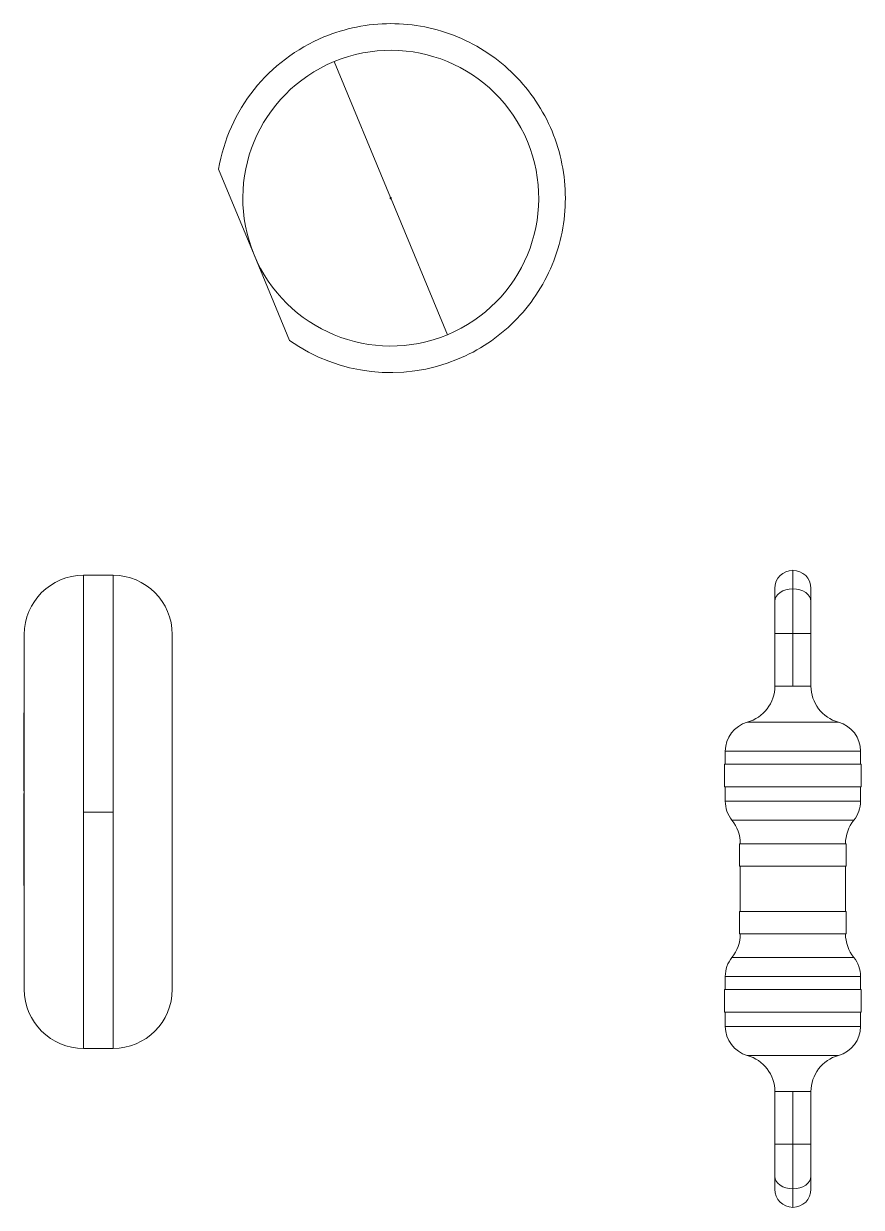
# Model space of a CAD drawing. Header units: millimetres. Extents: x 145 to 1488, y 403 to 626.
# Drawn here: x 236.82 to 250.97, y 499.81 to 519.82 of the extents above; entities that cross this region are included whole.
import ezdxf

# ---------------------------------------------------------------- set-up
doc = ezdxf.new("R2010")
doc.units = ezdxf.units.MM
doc.layers.add('TANGENT EDGES', color=7, linetype='Continuous', lineweight=0)
doc.layers.add('VISIBLE', color=7, linetype='Continuous', lineweight=0)

msp = doc.modelspace()

# ---------------------------------------------------------------- linework, layer by layer
at = {"layer": 'TANGENT EDGES'}
for p, q in [((243.016, 516.876), (242.063, 519.176)), ((243.978, 514.557), (243.024, 516.858)), ((249.815, 510.575), (249.815, 510.262)), ((237.827, 506.487), (237.827, 510.491)), ((238.327, 510.491), (238.327, 506.487)), ((249.815, 509.508), (249.815, 510.262)), ((249.51, 509.508), (249.815, 509.508)), ((249.815, 508.619), (249.815, 509.508)), ((249.815, 509.508), (250.12, 509.508)), ((249.815, 508.619), (249.51, 508.619)), ((249.815, 508.619), (250.12, 508.619)), ((249.045, 508.007), (250.586, 508.007)), ((248.672, 507.517), (250.958, 507.517)), ((248.672, 506.671), (250.958, 506.671)), ((237.827, 506.487), (238.327, 506.487)), ((237.827, 506.487), (237.827, 502.491)), ((238.327, 502.491), (238.327, 506.487)), ((250.845, 506.351), (248.785, 506.351)), ((248.785, 504.029), (250.845, 504.029)), ((248.672, 503.71), (250.958, 503.71)), ((248.672, 502.863), (250.958, 502.863)), ((250.586, 502.373), (249.045, 502.373)), ((249.51, 501.761), (249.815, 501.761)), ((250.12, 501.761), (249.815, 501.761)), ((249.815, 500.872), (249.815, 501.761)), ((249.51, 500.872), (249.815, 500.872)), ((250.12, 500.872), (249.815, 500.872)), ((249.815, 500.118), (249.815, 500.872)), ((249.815, 499.805), (249.815, 500.118))]:
    msp.add_line(p, q, dxfattribs=at)
for start, end in [(112.5227, 292.5227), (292.5227, 112.5227)]:
    msp.add_arc((243.02, 516.867), 0.01, start, end, dxfattribs=at)
for centre, major_axis, start_param, end_param in [((249.815, 510.047), (-0.305, 0), -1.570796, 0), ((249.815, 510.047), (0.305, 0), 0, 1.570796), ((249.815, 500.333), (-0.305, 0), 0, 1.570796), ((249.815, 500.333), (0.305, 0), 4.712389, 6.283185)]:
    msp.add_ellipse(centre, major_axis=major_axis, ratio=0.707107, start_param=start_param, end_param=end_param, dxfattribs=at)
at = {"layer": 'VISIBLE'}
for p, q in [((240.111, 517.356), (240.711, 515.909)), ((240.711, 515.909), (241.311, 514.463)), ((238.327, 510.491), (237.827, 510.491)), ((249.51, 510.27), (249.51, 510.047)), ((250.12, 510.27), (250.12, 510.047)), ((249.51, 510.047), (249.51, 509.508)), ((250.12, 510.047), (250.12, 509.508)), ((249.51, 509.508), (249.51, 508.619)), ((250.12, 509.508), (250.12, 508.619)), ((236.827, 509.491), (236.827, 503.491)), ((239.327, 509.491), (239.327, 503.491)), ((236.827, 508.164), (236.817, 508.164)), ((236.817, 508.164), (236.817, 507.779)), ((236.817, 507.779), (236.817, 507.658)), ((236.827, 507.779), (236.817, 507.779)), ((236.817, 507.658), (236.817, 507.546)), ((236.827, 507.658), (236.817, 507.658)), ((236.827, 507.546), (236.817, 507.546)), ((236.817, 507.546), (236.817, 507.478)), ((248.672, 507.517), (248.672, 507.298)), ((250.958, 507.298), (250.958, 507.517)), ((236.827, 507.478), (236.817, 507.478)), ((236.817, 507.478), (236.817, 507.415)), ((236.817, 507.415), (236.827, 507.415)), ((236.817, 507.415), (236.817, 506.847)), ((250.971, 507.298), (248.659, 507.298)), ((248.659, 507.298), (248.659, 506.917)), ((250.971, 506.917), (250.971, 507.298)), ((248.659, 506.917), (250.971, 506.917)), ((248.672, 506.917), (248.672, 506.671)), ((250.958, 506.671), (250.958, 506.917)), ((236.827, 506.847), (236.817, 506.847)), ((236.827, 506.803), (236.817, 506.803)), ((236.817, 506.803), (236.817, 506.706)), ((236.817, 506.706), (236.817, 506.685)), ((236.827, 506.706), (236.817, 506.706)), ((236.817, 506.685), (236.817, 506.456)), ((236.827, 506.685), (236.817, 506.685)), ((236.817, 506.456), (236.817, 506.179)), ((236.827, 506.456), (236.817, 506.456)), ((236.827, 506.179), (236.817, 506.179)), ((236.817, 506.179), (236.817, 506.149)), ((236.827, 506.149), (236.817, 506.149)), ((236.827, 506.144), (236.817, 506.144)), ((236.817, 506.144), (236.817, 506.037)), ((236.827, 506.037), (236.817, 506.037)), ((236.817, 506.037), (236.817, 505.977)), ((236.827, 505.977), (236.817, 505.977)), ((236.817, 505.977), (236.817, 505.805)), ((250.717, 505.952), (248.913, 505.952)), ((248.913, 505.952), (248.913, 505.571)), ((250.717, 505.571), (250.717, 505.952)), ((236.817, 505.805), (236.817, 505.607)), ((236.827, 505.805), (236.817, 505.805)), ((236.827, 505.607), (236.817, 505.607)), ((236.817, 505.607), (236.817, 505.416)), ((248.913, 505.571), (250.717, 505.571)), ((248.926, 505.571), (248.926, 504.809)), ((250.704, 504.809), (250.704, 505.571)), ((236.817, 505.416), (236.817, 505.247)), ((236.817, 505.416), (236.827, 505.416)), ((236.827, 505.247), (236.817, 505.247)), ((250.717, 504.809), (248.913, 504.809)), ((248.913, 504.809), (248.913, 504.428)), ((250.717, 504.428), (250.717, 504.809)), ((248.913, 504.428), (250.717, 504.428)), ((248.672, 503.71), (248.672, 503.488)), ((250.958, 503.488), (250.958, 503.71)), ((250.971, 503.488), (248.659, 503.488)), ((248.659, 503.488), (248.659, 503.107)), ((250.971, 503.107), (250.971, 503.488)), ((248.659, 503.107), (250.971, 503.107)), ((248.672, 503.107), (248.672, 502.863)), ((250.958, 502.863), (250.958, 503.107)), ((238.327, 502.491), (237.827, 502.491)), ((249.51, 501.761), (249.51, 500.872)), ((250.12, 501.761), (250.12, 500.872)), ((249.51, 500.872), (249.51, 500.333)), ((250.12, 500.872), (250.12, 500.333)), ((249.51, 500.11), (249.51, 500.333)), ((250.12, 500.11), (250.12, 500.333))]:
    msp.add_line(p, q, dxfattribs=at)
for centre, radius, start, end in [((243.02, 516.867), 2.95, 101.2727, 112.5227), ((243.02, 516.867), 2.95, 90.0227, 101.2727), ((243.02, 516.867), 2.95, 78.7727, 90.0227), ((243.02, 516.867), 2.95, 56.2727, 78.7727), ((243.02, 516.867), 2.95, 112.5227, 170.4589), ((243.02, 516.867), 2.5, 292.5227, 112.5227), ((243.02, 516.867), 2.95, 45.0227, 56.2727), ((243.02, 516.867), 2.5, 112.5227, 292.5227), ((243.02, 516.867), 2.95, 33.7727, 45.0227), ((243.02, 516.867), 2.95, 11.2727, 33.7727), ((243.02, 516.867), 2.95, 0.0227, 11.2727), ((243.02, 516.867), 2.95, 348.7727, 0.0227), ((243.02, 516.867), 2.95, 326.2727, 348.7727), ((243.02, 516.867), 2.95, 315.0227, 326.2727), ((243.02, 516.867), 2.95, 303.7727, 315.0227), ((243.02, 516.867), 2.95, 234.5865, 292.5227), ((243.02, 516.867), 2.95, 292.5227, 303.7727), ((249.815, 510.27), 0.305, 90, 180), ((249.815, 510.27), 0.305, 0, 90), ((237.827, 509.491), 1, 90, 180), ((238.327, 509.491), 1, 0, 90), ((248.875, 508.619), 0.635, 285.466, 0), ((250.755, 508.619), 0.635, 180, 254.534), ((249.18, 507.517), 0.508, 105.466, 180), ((250.45, 507.517), 0.508, 0, 74.534), ((249.18, 506.671), 0.508, 180, 218.9424), ((250.45, 506.671), 0.508, 321.0576, 0), ((248.291, 505.952), 0.635, 0, 38.9424), ((251.339, 505.952), 0.635, 141.0576, 180), ((248.291, 504.428), 0.635, 321.0576, 0), ((251.339, 504.428), 0.635, 180, 218.9424), ((249.18, 503.71), 0.508, 141.0576, 180), ((250.45, 503.71), 0.508, 0, 38.9424), ((237.827, 503.491), 1, 180, 270), ((238.327, 503.491), 1, 270, 0), ((249.18, 502.863), 0.508, 180, 254.534), ((250.45, 502.863), 0.508, 285.466, 0), ((248.875, 501.761), 0.635, 0, 74.534), ((250.755, 501.761), 0.635, 105.466, 180), ((249.815, 500.11), 0.305, 180, 270), ((249.815, 500.11), 0.305, 270, 0)]:
    msp.add_arc(centre, radius, start, end, dxfattribs=at)

doc.saveas('drawing.dxf')
